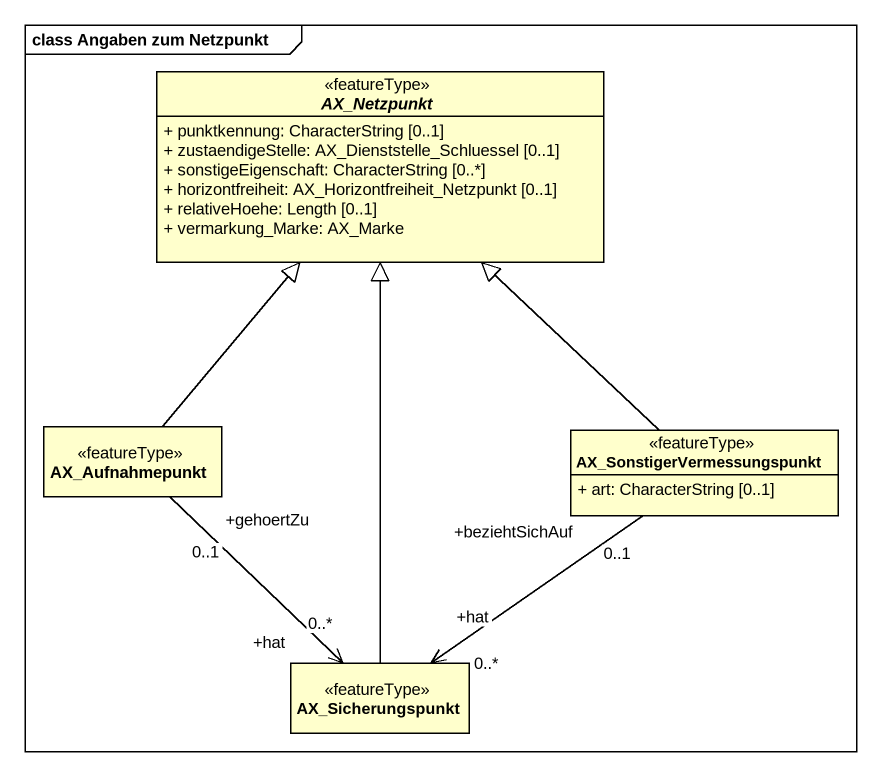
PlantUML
@startuml
mainframe class Angaben zum Netzpunkt
hide circle
hide empty members
skinparam classAttributeIconSize 0
abstract class AX_Netzpunkt <<featureType>> {
  + punktkennung: CharacterString [0..1]
  + zustaendigeStelle: AX_Dienststelle_Schluessel [0..1]
  + sonstigeEigenschaft: CharacterString [0..*]
  + horizontfreiheit: AX_Horizontfreiheit_Netzpunkt [0..1]
  + relativeHoehe: Length [0..1]
  + vermarkung_Marke: AX_Marke
}
class AX_Aufnahmepunkt <<featureType>>
class AX_SonstigerVermessungspunkt <<featureType>> {
  + art: CharacterString [0..1]
}
class AX_Sicherungspunkt <<featureType>>
AX_Aufnahmepunkt -up-|> AX_Netzpunkt
AX_SonstigerVermessungspunkt -up-|> AX_Netzpunkt
AX_SonstigerVermessungspunkt "+beziehtSichAuf\n0..1" --> "+hat\n0..*" AX_Sicherungspunkt
AX_Sicherungspunkt -up-|> AX_Netzpunkt
AX_Sicherungspunkt "+hat\n0..*" <-up- "+gehoertZu\n0..1" AX_Aufnahmepunkt
@enduml
